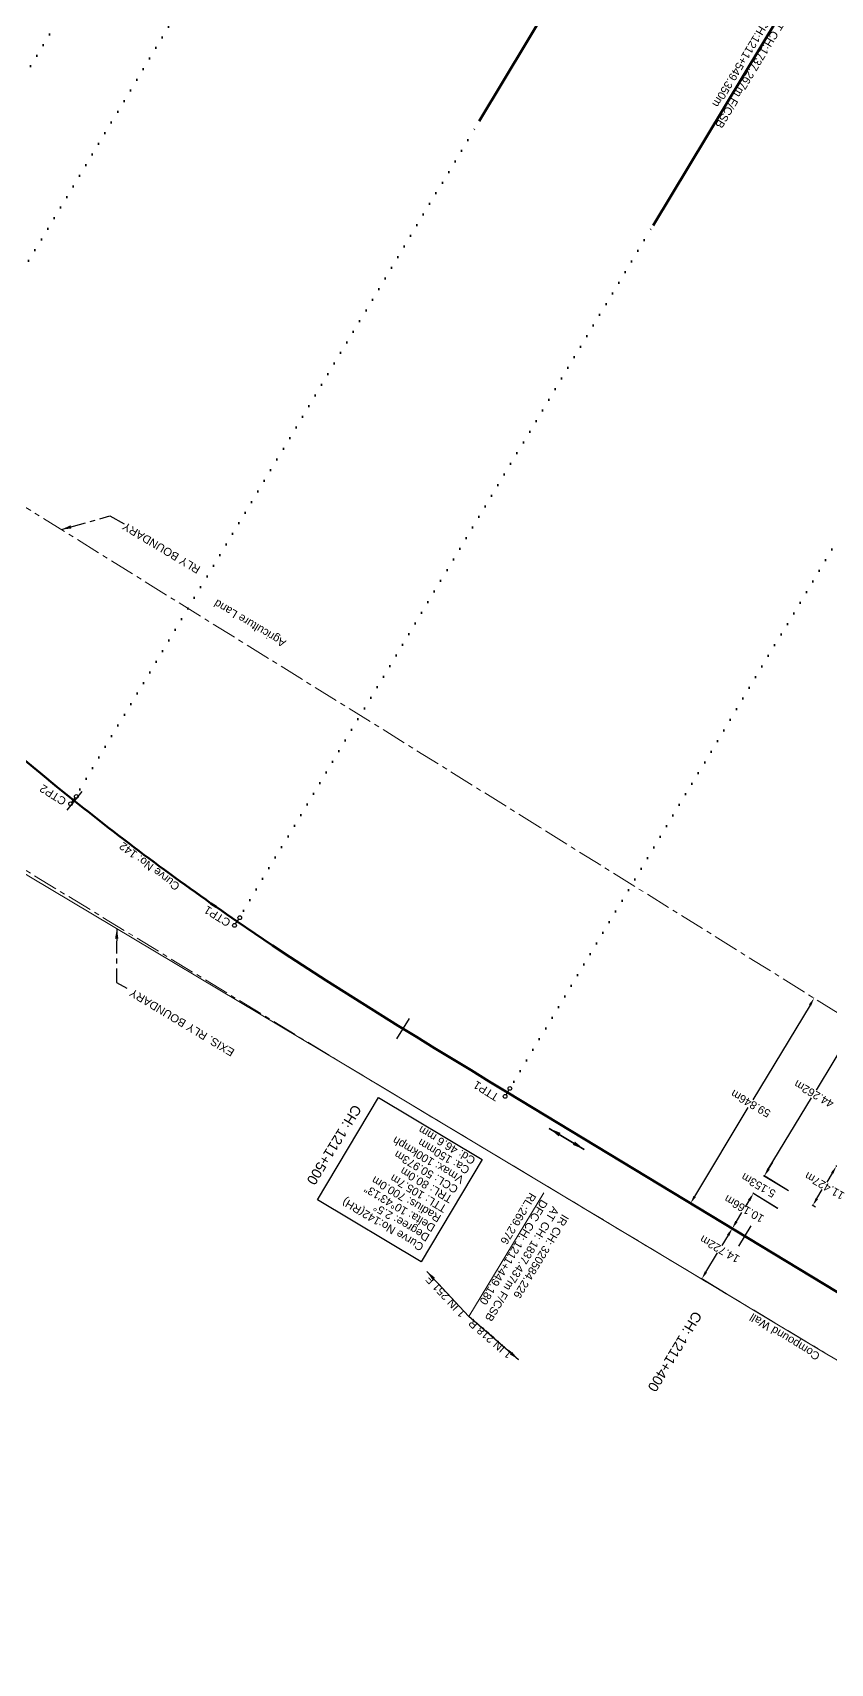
# Model space of a CAD drawing. Header units: metres. Extents: x 622835 to 629437, y 3390046 to 3394575.
# Drawn here: x 627765.5 to 627965, y 3391381.9 to 3391789.5 of the extents above; entities that cross this region are included whole.
import ezdxf

# ---------------------------------------------------------------- set-up
doc = ezdxf.new("R2010")
doc.units = ezdxf.units.M
doc.header["$LTSCALE"] = 2
doc.header["$MEASUREMENT"] = 0
doc.header["$PDMODE"] = 35
doc.header["$PDSIZE"] = 5
for name, pattern in [('ACAD_ISO07W100', [3, 0, -3]), ('CENTER', [2, 1.25, -0.25, 0.25, -0.25]), ('CENTER2', [1.125, 0.75, -0.125, 0.125, -0.125])]:
    doc.linetypes.add(name, pattern=pattern)
doc.layers.get('Defpoints').update_dxf_attribs({"color": 5, "lineweight": 0})
for name, color, linetype, lineweight in [('A-HATCH 1', 8, 'Continuous', 9), ('C-ALIG-DG-LINE', 1, 'CENTER2', 70), ('C-ALIG-LABL-DG', 1, 'Continuous', 25), ('C-ALIG-LABL-DG-MARK', 1, 'Continuous', 25), ('Compound Wall', 7, 'Continuous', 13), ('DOTED LINE', 7, 'ACAD_ISO07W100', 18), ("NEW MANDI GOBINDPUR CROSSING STN. SRJ's", 10, 'Continuous', 0), ('Proposed Curve_Details', 10, 'Continuous', 0), ('PROPOSED DFCC TRACK', 1, 'Continuous', 0), ('PROPOSED GRADES IN PLAN', 10, 'Continuous', 0), ('Proposed TPTC Chainages', 10, 'Continuous', 0), ('RLY BOUNDARY', 32, 'CENTER', 0), ('Side Details', 7, 'Continuous', 13), ('Text', 7, 'Continuous', 0)]:
    doc.layers.add(name, color=color, linetype=linetype, lineweight=lineweight)
doc.layers.add('Dimension', color=10, linetype='Continuous')
doc.layers.add('OP-3 CH UP', color=7, linetype='Continuous')
doc.styles.add('ARIAL', font='arial.ttf')
doc.styles.get("Standard").update_dxf_attribs({"font": 'arial.ttf'})
doc.styles.add('Style-Arial', font='arial.ttf')
doc.dimstyles.new('ISO-25', dxfattribs={"dimtxt": 2.5, "dimasz": 2.5, "dimexe": 1.25, "dimexo": 0.625, "dimtad": 1, "dimdec": 3, "dimtxsty": 'Standard', "dimcen": 2.5, "dimadec": 0, "dimazin": 0, "dimtfac": 1, "dimtdec": 3, "dimtmove": 0, "dimatfit": 3, "dimfxl": 1, "dimarcsym": 0})
doc.dimstyles.get("Standard").update_dxf_attribs({"dimtxt": 2.5, "dimasz": 2.5, "dimexe": 0.18, "dimexo": 0.0625, "dimgap": 0.09, "dimtad": 0, "dimtih": 1, "dimtoh": 1, "dimdec": 3, "dimzin": 0, "dimdsep": 46, "dimtxsty": 'Standard', "dimcen": 0.09, "dimaunit": 1, "dimadec": 4, "dimazin": 0, "dimtfac": 1, "dimtdec": 3, "dimtofl": 0, "dimtmove": 0, "dimatfit": 3, "dimfxl": 1, "dimtolj": 1, "dimtzin": 0, "dimarcsym": 0})
doc.dimstyles.new('Standard$0', dxfattribs={"dimscale": 15, "dimtxt": 0.18, "dimasz": 0.18, "dimexe": 0.18, "dimexo": 0.0625, "dimgap": 0.09, "dimtad": 1, "dimtih": 1, "dimtoh": 1, "dimzin": 0, "dimdsep": 46, "dimtxsty": 'Standard', "dimcen": -0.09, "dimclrd": 256, "dimclre": 256, "dimclrt": 256, "dimadec": 0, "dimazin": 0, "dimtfac": 1, "dimtofl": 0, "dimtmove": 0, "dimatfit": 3, "dimfxl": 1, "dimtolj": 1, "dimtzin": 0, "dimlwd": -1, "dimlwe": -1, "dimarcsym": 0})

# ---------------------------------------------------------------- blocks, each defined once
blk = doc.blocks.new('*D614')
at = {"layer": 'Defpoints', "color": 0, "ltscale": 2.5, "transparency": 16777216}
for p in [(627945.72, 3391499.29), (627951.9, 3391495.56), (627946.64, 3391486.86)]:
    blk.add_point(p, dxfattribs=at)
at = {"layer": 'Dimension', "color": 0, "lineweight": -2, "ltscale": 2.5, "transparency": 16777216}
for p, q in [((627944.69, 3391497.58), (627944.01, 3391496.45)), ((627951.85, 3391495.59), (627945.57, 3391499.39)), ((627941.5, 3391492.31), (627942.85, 3391494.55)), ((627946.59, 3391486.89), (627940.31, 3391490.69))]:
    blk.add_line(p, q, dxfattribs=at)
at = {"layer": 'Dimension', "color": 0, "ltscale": 2.5, "transparency": 16777216}
for points in [[(627944.4, 3391497.76), (627944.97, 3391497.41), (627945.72, 3391499.29)], [(627941.21, 3391492.48), (627941.78, 3391492.14), (627940.46, 3391490.6)]]:
    blk.add_solid(points, dxfattribs=at)
at = {"layer": 'Dimension', "color": 0, "lineweight": 0, "ltscale": 2.5, "transparency": 16777216, "insert": (627943.43, 3391495.5), "char_height": 2, "attachment_point": 5, "rotation": 150}
blk.add_mtext('\\A1;10.166m', dxfattribs=at)
blk = doc.blocks.new('*D572')
at = {"layer": 'Defpoints', "color": 0, "ltscale": 2.5, "transparency": 16777216}
for p in [(627940.46, 3391490.6), (627946.64, 3391486.86), (627939.02, 3391474.26)]:
    blk.add_point(p, dxfattribs=at)
at = {"layer": 'Dimension', "color": 0, "lineweight": -2, "ltscale": 2.5, "transparency": 16777216}
for p, q in [((627946.59, 3391486.89), (627940.31, 3391490.69)), ((627939.43, 3391488.89), (627937.89, 3391486.34)), ((627933.88, 3391479.71), (627936.76, 3391484.47)), ((627938.97, 3391474.29), (627932.69, 3391478.09))]:
    blk.add_line(p, q, dxfattribs=at)
at = {"layer": 'Dimension', "color": 0, "ltscale": 2.5, "transparency": 16777216}
for points in [[(627939.14, 3391489.06), (627939.71, 3391488.71), (627940.46, 3391490.6)], [(627933.59, 3391479.88), (627934.16, 3391479.54), (627932.84, 3391478)]]:
    blk.add_solid(points, dxfattribs=at)
at = {"layer": 'Dimension', "color": 0, "lineweight": 0, "ltscale": 2.5, "transparency": 16777216, "insert": (627937.32, 3391485.41), "char_height": 2, "attachment_point": 5, "rotation": 150}
blk.add_mtext('\\A1;14.722m', dxfattribs=at)
blk = doc.blocks.new('*D584')
at = {"layer": 'Defpoints', "color": 0, "ltscale": 2.5, "transparency": 16777216}
for p in [(627948.49, 3391503.74), (627954.57, 3391499.96), (627951.85, 3391495.59)]:
    blk.add_point(p, dxfattribs=at)
at = {"layer": 'Dimension', "color": 0, "lineweight": -2, "ltscale": 2.5, "transparency": 16777216}
for p, q in [((627949.55, 3391505.44), (627950.6, 3391507.14)), ((627954.52, 3391500), (627948.34, 3391503.84)), ((627944.71, 3391497.67), (627943.66, 3391495.97)), ((627951.8, 3391495.62), (627945.62, 3391499.46))]:
    blk.add_line(p, q, dxfattribs=at)
at = {"layer": 'Dimension', "color": 0, "ltscale": 2.5, "transparency": 16777216}
for points in [[(627949.26, 3391505.62), (627949.83, 3391505.27), (627948.49, 3391503.74)], [(627944.43, 3391497.85), (627945, 3391497.49), (627945.77, 3391499.37)]]:
    blk.add_solid(points, dxfattribs=at)
at = {"layer": 'Dimension', "color": 0, "lineweight": 0, "ltscale": 2.5, "transparency": 16777216, "insert": (627947.01, 3391501.37), "char_height": 2, "attachment_point": 5, "rotation": 150}
blk.add_mtext('\\A1;5.153m', dxfattribs=at)
blk = doc.blocks.new('*D585')
at = {"layer": 'Defpoints', "color": 0, "ltscale": 2.5, "transparency": 16777216}
for p in [(627967.19, 3391505.7), (627960.59, 3391496.34), (627961.3, 3391495.91)]:
    blk.add_point(p, dxfattribs=at)
at = {"layer": 'Dimension', "color": 0, "lineweight": -2, "ltscale": 2.5, "transparency": 16777216}
for p, q in [((627967.14, 3391505.74), (627966.33, 3391506.22)), ((627965.45, 3391504.42), (627964.1, 3391502.17)), ((627961.63, 3391498.05), (627962.98, 3391500.3)), ((627961.25, 3391495.95), (627960.44, 3391496.43))]:
    blk.add_line(p, q, dxfattribs=at)
at = {"layer": 'Dimension', "color": 0, "ltscale": 2.5, "transparency": 16777216}
for points in [[(627965.17, 3391504.59), (627965.74, 3391504.24), (627966.49, 3391506.13)], [(627961.34, 3391498.22), (627961.91, 3391497.88), (627960.59, 3391496.34)]]:
    blk.add_solid(points, dxfattribs=at)
at = {"layer": 'Dimension', "color": 0, "lineweight": 0, "ltscale": 2.5, "transparency": 16777216, "insert": (627963.54, 3391501.23), "char_height": 2, "attachment_point": 5, "rotation": 150}
blk.add_mtext('\\A1;11.427m', dxfattribs=at)
blk = doc.blocks.new('*D586')
at = {"layer": 'Defpoints', "color": 0, "ltscale": 2.5, "transparency": 16777216}
for p in [(627971.36, 3391541.54), (627977.48, 3391537.84), (627954.57, 3391499.96)]:
    blk.add_point(p, dxfattribs=at)
at = {"layer": 'Dimension', "color": 0, "lineweight": -2, "ltscale": 2.5, "transparency": 16777216}
for p, q in [((627970.32, 3391539.83), (627961.46, 3391525.17)), ((627977.43, 3391537.87), (627971.2, 3391541.63)), ((627949.48, 3391505.38), (627960.31, 3391523.27)), ((627954.52, 3391500), (627948.29, 3391503.76))]:
    blk.add_line(p, q, dxfattribs=at)
at = {"layer": 'Dimension', "color": 0, "ltscale": 2.5, "transparency": 16777216}
for points in [[(627970.04, 3391540), (627970.61, 3391539.66), (627971.36, 3391541.54)], [(627949.2, 3391505.55), (627949.77, 3391505.21), (627948.45, 3391503.67)]]:
    blk.add_solid(points, dxfattribs=at)
at = {"layer": 'Dimension', "color": 0, "lineweight": 0, "ltscale": 2.5, "transparency": 16777216, "insert": (627960.88, 3391524.22), "char_height": 2, "attachment_point": 5, "rotation": 150}
blk.add_mtext('\\A1;44.262m', dxfattribs=at)
blk = doc.blocks.new('*D472')
at = {"layer": 'Defpoints', "color": 0, "ltscale": 2.5, "transparency": 16777216}
for p in [(627960.94, 3391548.15), (627960.95, 3391548.15), (627930.05, 3391496.89)]:
    blk.add_point(p, dxfattribs=at)
at = {"layer": 'Dimension', "color": 0, "lineweight": -2, "ltscale": 2.5, "transparency": 16777216}
for p, q in [((627960.9, 3391548.18), (627960.79, 3391548.24)), ((627959.91, 3391546.44), (627945.63, 3391522.75)), ((627931.08, 3391498.61), (627944.48, 3391520.85)), ((627930, 3391496.93), (627929.89, 3391496.99))]:
    blk.add_line(p, q, dxfattribs=at)
at = {"layer": 'Dimension', "color": 0, "ltscale": 2.5, "transparency": 16777216}
for points in [[(627959.63, 3391546.61), (627960.2, 3391546.27), (627960.94, 3391548.15)], [(627930.79, 3391498.78), (627931.36, 3391498.44), (627930.04, 3391496.9)]]:
    blk.add_solid(points, dxfattribs=at)
at = {"layer": 'Dimension', "color": 0, "lineweight": 0, "ltscale": 2.5, "transparency": 16777216, "insert": (627945.06, 3391521.8), "char_height": 2, "attachment_point": 5, "rotation": 150}
blk.add_mtext('\\A1;59.846m', dxfattribs=at)
blk = doc.blocks.new('Tick Hor')
blk.add_lwpolyline([(-0.5, 0), (0.5, 0)])
blk = doc.blocks.new('Marker-2')
blk.add_lwpolyline([(0, 1.5), (0, -1.5)])
for centre in [(0, 2.5), (0, -2.5)]:
    blk.add_circle(centre, 1)

msp = doc.modelspace()

# ---------------------------------------------------------------- linework, layer by layer
at = {"layer": 'A-HATCH 1', "color": 1, "lineweight": 25, "ltscale": 2}
msp.add_lwpolyline([(627862.6347, 3391482.2325), (627836.7025, 3391497.7381), (627851.9883, 3391523.3027), (627877.9205, 3391507.7971)], close=True, dxfattribs=at)
at = {"layer": 'C-ALIG-DG-LINE', "color": 1, "linetype": 'Continuous', "lineweight": -3, "flags": 128}
msp.add_lwpolyline([(628029.9964, 3391436.4263), (627884.2494, 3391524.6062)], dxfattribs=at)
at = {"layer": 'Compound Wall', "color": 0, "lineweight": 20, "flags": 128}
msp.add_lwpolyline([(627617.7841, 3391650.179), (627628.8138, 3391662.2153), (627661.961, 3391641.4834), (627764.9716, 3391578.4205), (627842.8937, 3391531.9115), (627964.1476, 3391459.1923)], dxfattribs=at)
at = {"layer": 'Compound Wall', "lineweight": 13, "flags": 128}
msp.add_lwpolyline([(627617.7841, 3391650.179), (627628.8138, 3391662.2153), (627661.961, 3391641.4834), (627764.9716, 3391578.4205), (627842.8937, 3391531.9115), (627964.1476, 3391459.1923)], dxfattribs=at)
at = {"layer": 'DOTED LINE', "color": 1, "linetype": 'ACAD_ISO07W100', "lineweight": 50, "ltscale": 0.5}
for p, q in [((627696.5426, 3391666.6507), (627788.4586, 3391820.3747)), ((627715.1451, 3391649.949), (627809.5167, 3391807.7799)), ((627775.676, 3391597.66), (627877.1322, 3391767.3394)), ((627816.6167, 3391567.314), (627920.6535, 3391741.3095)), ((627884.2481, 3391524.6042), (627989.2802, 3391700.2642))]:
    msp.add_line(p, q, dxfattribs=at)
at = {"layer": 'PROPOSED DFCC TRACK', "color": 1, "linetype": 'Continuous', "lineweight": 50, "flags": 128}
msp.add_lwpolyline([(628029.9964, 3391436.4263), (627884.2494, 3391524.6062), (627879.6864, 3391527.3675), (627875.1249, 3391530.131), (627870.5662, 3391532.8992), (627866.0118, 3391535.6743), (627861.463, 3391538.4588), (627856.9214, 3391541.2548), (627852.3883, 3391544.0648), (627847.8654, 3391546.8909), (627843.354, 3391549.7355), (627838.8557, 3391552.6008), (627834.3721, 3391555.4889), (627829.9047, 3391558.4022), (627825.4553, 3391561.3427), (627821.0254, 3391564.3126), (627816.6167, 3391567.314, -0.01820637), (627775.676, 3391597.66), (627771.5222, 3391601.0052), (627767.3923, 3391604.3799), (627763.2849, 3391607.7819)], format="xyb", dxfattribs=at)
msp.add_lwpolyline([(628029.9964, 3391436.4263), (627884.2494, 3391524.6062), (627879.6864, 3391527.3675), (627875.1249, 3391530.131), (627870.5662, 3391532.8992), (627866.0118, 3391535.6743), (627861.463, 3391538.4588), (627856.9214, 3391541.2548), (627852.3883, 3391544.0648), (627847.8654, 3391546.8909), (627843.354, 3391549.7355), (627838.8557, 3391552.6008), (627834.3721, 3391555.4889), (627829.9047, 3391558.4022), (627825.4553, 3391561.3427), (627821.0254, 3391564.3126), (627816.6167, 3391567.314, -0.01820637), (627775.676, 3391597.66), (627771.5222, 3391601.0052), (627767.3923, 3391604.3799), (627763.2849, 3391607.7819)], format="xyb", dxfattribs=at)
at = {"layer": 'PROPOSED GRADES IN PLAN', "linetype": 'Continuous', "lineweight": 0, "flags": 128}
for points in [[(627893.2943, 3391499.5241), (627874.5688, 3391468.5738)], [(627887.0134, 3391457.804), (627874.567, 3391468.5708), (627864.0727, 3391479.8702)]]:
    msp.add_lwpolyline(points, dxfattribs=at)
at = {"layer": 'Proposed TPTC Chainages', "color": 1, "lineweight": 50, "flags": 128}
for points in [[(627912.9665, 3391826.8692), (627877.1322, 3391767.3394)], [(627956.491, 3391800.8447), (627920.6535, 3391741.3095)]]:
    msp.add_lwpolyline(points, dxfattribs=at)
at = {"layer": 'RLY BOUNDARY', "lineweight": 20, "ltscale": 2.5, "flags": 128}
for points in [[(627892.3746, 3391590.8464), (627853.8026, 3391614.8633), (627807.8709, 3391643.3648), (627763.2098, 3391671.1424), (627729.391, 3391692.3162), (627635.8822, 3391750.6784), (627660.1446, 3391809.2203), (627519.5568, 3391891.152), (627476.8389, 3391915.865), (627434.3844, 3391942.69), (627307.5279, 3392026.3119), (627306.7829, 3392026.5061), (627267.353, 3392052.7992), (627223.9736, 3392078.9893), (627097.3461, 3392148.2433), (627064.2509, 3392171.6214), (627020.7361, 3392194.4307), (626980.8782, 3392219.8528), (626937.972, 3392245.713), (626894.59, 3392272.359), (626851.325, 3392298.078), (626765.656, 3392350.035), (626720.72, 3392377.008), (626678.274, 3392402.82), (626638.354, 3392427.704), (626595.176, 3392453.388), (626546.2585, 3392482.4138), (626502.9741, 3392507.8519), (626457.1589, 3392535.47), (626370.2027, 3392585.4762), (626329.4837, 3392607.8197), (626276.63, 3392641.1068), (626248.5163, 3392659.2277), (626219.5479, 3392680.9715), (626152.643, 3392718.511), (626109.5867, 3392744.8943), (626057.9239, 3392775.41), (626021.0374, 3392796.8242), (625904.8086, 3392858.5418), (625861.3055, 3392884.0038), (625818.1177, 3392909.4437), (625699.839, 3392978.326), (625656.064, 3393004.068), (625614.356, 3393028.385), (625543.556, 3393070.031), (625500.6769, 3393095.2405), (625461.769, 3393118.43), (625418.978, 3393143.909), (625375.919, 3393169.091), (625289.4128, 3393220.1398), (625283.3377, 3393209.9857), (625180.1642, 3393272.0512), (624950.6342, 3393412.922), (624924.3694, 3393369.1236), (624924.3694, 3393369.1236)], [(628955.3903, 3390792.7231), (628931.5933, 3390806.5004), (628894.0251, 3390836.9955), (628805.3605, 3390890.9758), (628763.1272, 3390916.9343), (628721.4077, 3390942.8333), (628634.7683, 3390998.5313), (628587.091, 3391026.3426), (628541.4721, 3391053.7252), (628498.5869, 3391079.4164), (628461.1936, 3391101.0466), (628391.2271, 3391146.4682), (628362.6237, 3391162.4973), (628324.6397, 3391185.7049), (628291.5767, 3391211.6933), (628254.0781, 3391235.9403), (628157.3612, 3391308.2767), (628174.1002, 3391326.9143), (628137.357, 3391356.9761), (627964.1476, 3391459.1923), (627842.8937, 3391531.9115), (627628.8138, 3391662.2153), (627542.6631, 3391714.392)], [(627983.97, 3391533.8144), (627892.3746, 3391590.8464)]]:
    msp.add_lwpolyline(points, dxfattribs=at)

# ---------------------------------------------------------------- block references
at = {"layer": 'C-ALIG-LABL-DG', "color": 1, "linetype": 'Continuous', "lineweight": 25}
for p, xscale, yscale, zscale, rotation in [((627775.9278, 3391597.4587), 6.000000000000004, 6.000000000000004, 6.000000000000004, 231.3861573764879), ((627858.0698, 3391540.5456), 6, 6, 6, 238.3445985363524), ((627943.5844, 3391488.7073), 6.000000000000001, 6.000000000000001, 6.000000000000001, 238.8252211828872)]:
    msp.add_blockref('Tick Hor', p, dxfattribs=dict(at, xscale=xscale, yscale=yscale, zscale=zscale, rotation=rotation))
at = {"layer": 'C-ALIG-LABL-DG-MARK', "color": 1, "linetype": 'Continuous', "lineweight": 25}
for p, xscale, yscale, zscale, rotation in [((627775.676, 3391597.66), 0.4642857142857239, 0.4642857142857239, 0.4642857142857239, 141.3597727735704), ((627816.613, 3391567.3083), 0.4642857142857237, 0.4642857142857237, 0.4642857142857237, 145.5318973862354), ((627884.2494, 3391524.6062), 0.4642857142857236, 0.4642857142857236, 0.4642857142857236, 148.8252211828872)]:
    msp.add_blockref('Marker-2', p, dxfattribs=dict(at, xscale=xscale, yscale=yscale, zscale=zscale, rotation=rotation))

# ---------------------------------------------------------------- texts
at = {"layer": 'C-ALIG-LABL-DG', "color": 1, "lineweight": 25, "style": 'ARIAL'}
for s, rotation, p in [('CH: 1211+500', 238.344599, (627845.7641, 3391521.7733)), ('CH: 1211+400', 238.825221, (627930.8957, 3391470.1497))]:
    msp.add_text(s, height=2.5, rotation=rotation, dxfattribs=at).set_placement(p)
at = {"layer": "NEW MANDI GOBINDPUR CROSSING STN. SRJ's", "color": 10, "linetype": 'Continuous', "lineweight": 13, "char_height": 2, "attachment_point": 4, "rotation": 148, "line_spacing_factor": 0.60036, "style": 'ARIAL'}
for s, insert in [('CTP2', (627773.5842, 3391597.0706)), ('CTP1', (627814.6872, 3391566.7404)), ('TTP1', (627881.7724, 3391523.141))]:
    msp.add_mtext(s, dxfattribs=dict(at, insert=insert))
at = {"layer": 'Proposed Curve_Details', "color": 1, "style": 'ARIAL'}
msp.add_text('Curve No: 142', height=2, rotation=142.940609, dxfattribs=at).set_placement((627802.4848, 3391576.479))
at = {"layer": 'Proposed Curve_Details', "color": 1, "lineweight": 0, "insert": (627876.4608, 3391508.1692), "char_height": 2, "attachment_point": 7, "rotation": 149.123596, "line_spacing_factor": 0.84, "style": 'Style-Arial'}
msp.add_mtext('Curve No:142(RH)\\PDegree: 2.5%%D\\PDelta: 10%%D43\'13"\\PRadius: 700.0m\\PTTL: 105.7m\\PTRL: 80.0m\\PCCL: 50.973m\\PVmax: 100kmph\\PCa: 150mm\\PCd: 46.6 mm', dxfattribs=at)
at = {"layer": 'PROPOSED GRADES IN PLAN', "linetype": 'Continuous', "lineweight": 0, "char_height": 2, "style": 'Style-Arial'}
for s, insert, attachment_point, rotation, line_spacing_factor in [('\\pxsm1;AT CH: 1837.437m F/CSB\\PDFC CH: 1211+449.180\\PRL:269.276', (627893.5339, 3391497.5038), 4, 238.825186, 1.08), ('1 IN 251 F', (627873.9552, 3391469.5076), 7, 132.884334, 0.84), ('1 IN 218 R', (627875.5477, 3391468.1432), 9, 139.126275, 0.84)]:
    msp.add_mtext(s, dxfattribs=dict(at, insert=insert, attachment_point=attachment_point, rotation=rotation, line_spacing_factor=line_spacing_factor))
at = {"layer": 'PROPOSED GRADES IN PLAN', "color": 7, "linetype": 'Continuous', "lineweight": 0, "insert": (627898.8259, 3391493.8386), "char_height": 2, "attachment_point": 4, "rotation": 238.818781, "line_spacing_factor": 1.08, "style": 'Style-Arial'}
msp.add_mtext('IR CH: 320584.226', dxfattribs=at)
at = {"layer": 'Proposed TPTC Chainages', "color": 1, "lineweight": 0, "insert": (627956.1543, 3391801.0401), "char_height": 2, "width": 46.031139, "attachment_point": 4, "rotation": 239, "line_spacing_factor": 0.6, "style": 'ARIAL'}
msp.add_mtext('\\pxsm1;{\\C256;CTP1 AT CH:}1737.267{\\C256;m F/CSB\\PAT DFC CH:1211+549.350m}', dxfattribs=at)
at = {"layer": 'RLY BOUNDARY', "ltscale": 2.5}
for s, p in [('RLY BOUNDARY', (627807.6158, 3391655.853)), ('EXIS. RLY BOUNDARY', (627816.1642, 3391535.1905))]:
    msp.add_text(s, height=2, rotation=149, dxfattribs=at).set_placement(p)
at = {"layer": 'Side Details'}
msp.add_text('Agriculture Land', height=2, rotation=149, dxfattribs=at).set_placement((627829.0293, 3391637.4309))
at = {"layer": 'Text'}
msp.add_text('Compound Wall', height=2, rotation=148.768415, dxfattribs=at).set_placement((627962.6056, 3391459.1978))

# ---------------------------------------------------------------- dimensions: what is measured, and where the dimension line sits
at = {"layer": 'Dimension', "lineweight": 0, "ltscale": 2.5}
for base, p1, p2, angle, dimstyle, override, picture, middle in [((627960.9442, 3391548.1512), (627930.0545, 3391496.8932), (627960.9544, 3391548.1451), 58.914046, 'Standard$0', {"dimscale": 1, "dimtxt": 2, "dimasz": 2, "dimtad": 0, "dimdec": 3, "dimpost": 'm', "dimcen": 0.09, "dimclrd": 0, "dimclre": 0, "dimclrt": 0, "dimaunit": 1, "dimadec": 4, "dimtdec": 3, "dimlwd": 65534, "dimlwe": 65534}, '*D472', (627945.057, 3391521.8001)), ((627971.3585, 3391541.5404), (627954.5703, 3391499.9648), (627977.4827, 3391537.8352), 58.825205, 'Standard$0', {"dimscale": 1, "dimtxt": 2, "dimasz": 2, "dimtad": 0, "dimdec": 3, "dimpost": 'm', "dimcen": 0.09, "dimclrd": 0, "dimclre": 0, "dimclrt": 0, "dimaunit": 1, "dimadec": 4, "dimtdec": 3, "dimlwd": 65534, "dimlwe": 65534}, '*D586', (627960.8813, 3391524.2233)), ((627948.4911, 3391503.7444), (627951.8496, 3391495.5888), (627954.5703, 3391499.9648), 58.130219, 'Standard', {"dimtxt": 2, "dimasz": 2, "dimpost": 'm'}, '*D584', (627947.0142, 3391501.3689)), ((627960.5938, 3391496.3378), (627967.1915, 3391505.704), (627961.2996, 3391495.9131), 238.961684, 'Standard$0', {"dimscale": 1, "dimtxt": 2, "dimasz": 2, "dimtad": 0, "dimdec": 3, "dimpost": 'm', "dimcen": 0.09, "dimclrd": 0, "dimclre": 0, "dimclrt": 0, "dimaunit": 1, "dimadec": 4, "dimtdec": 3, "dimlwd": 65534, "dimlwe": 65534}, '*D585', (627963.5398, 3391501.2332)), ((627945.7246, 3391499.2945), (627946.6406, 3391486.8583), (627951.9031, 3391495.5564), 58.825186, 'Standard', {"dimtxt": 2, "dimasz": 2, "dimpost": 'm'}, '*D614', (627943.4302, 3391495.5023)), ((627940.462, 3391490.5964), (627939.0197, 3391474.2622), (627946.6406, 3391486.8583), 58.825186, 'Standard', {"dimtxt": 2, "dimasz": 2, "dimpost": 'm'}, '*D572', (627937.3217, 3391485.406))]:
    dim = msp.add_linear_dim(base=base, p1=p1, p2=p2, angle=angle, dimstyle=dimstyle, override=override, dxfattribs=at)
    dim.commit()
    dim.dimension.update_dxf_attribs({"geometry": picture, "text_midpoint": middle, "dimtype": 129, "text_rotation": 150})

# ---------------------------------------------------------------- leaders
at = {"layer": 'OP-3 CH UP', "color": 1, "lineweight": 25, "ltscale": 2}
msp.add_leader([(627864.0727, 3391479.8702), (627874.5688, 3391468.5738)], dimstyle='Standard', dxfattribs=at)
msp.add_leader([(627887.0134, 3391457.804), (627874.5688, 3391468.5738)], dimstyle='Standard', override={"dimgap": 0.09, "dimtad": 0}, dxfattribs=at)
at = {"layer": 'PROPOSED DFCC TRACK', "linetype": 'Continuous', "lineweight": 0}
for points in [[(627894.7028, 3391515.6057), (627903.4266, 3391510.3648)], [(627903.4266, 3391510.3648), (627894.7028, 3391515.6057)]]:
    msp.add_leader(points, dimstyle='ISO-25', override={"dimtxt": 3, "dimasz": 3, "dimtad": 0, "dimdec": 3, "dimzin": 2, "dimtdec": 3}, dxfattribs=at)
at = {"layer": 'RLY BOUNDARY', "ltscale": 2.5}
for points in [[(627772.6477, 3391665.2724), (627784.7918, 3391668.6754), (627788.3371, 3391666.7101)], [(627786.5165, 3391565.5611), (627786.4425, 3391552.0832), (627789.0099, 3391550.6534)]]:
    msp.add_leader(points, dimstyle='ISO-25', override={"dimtxt": 0.5, "dimtad": 0}, dxfattribs=at)

doc.saveas('drawing.dxf')
